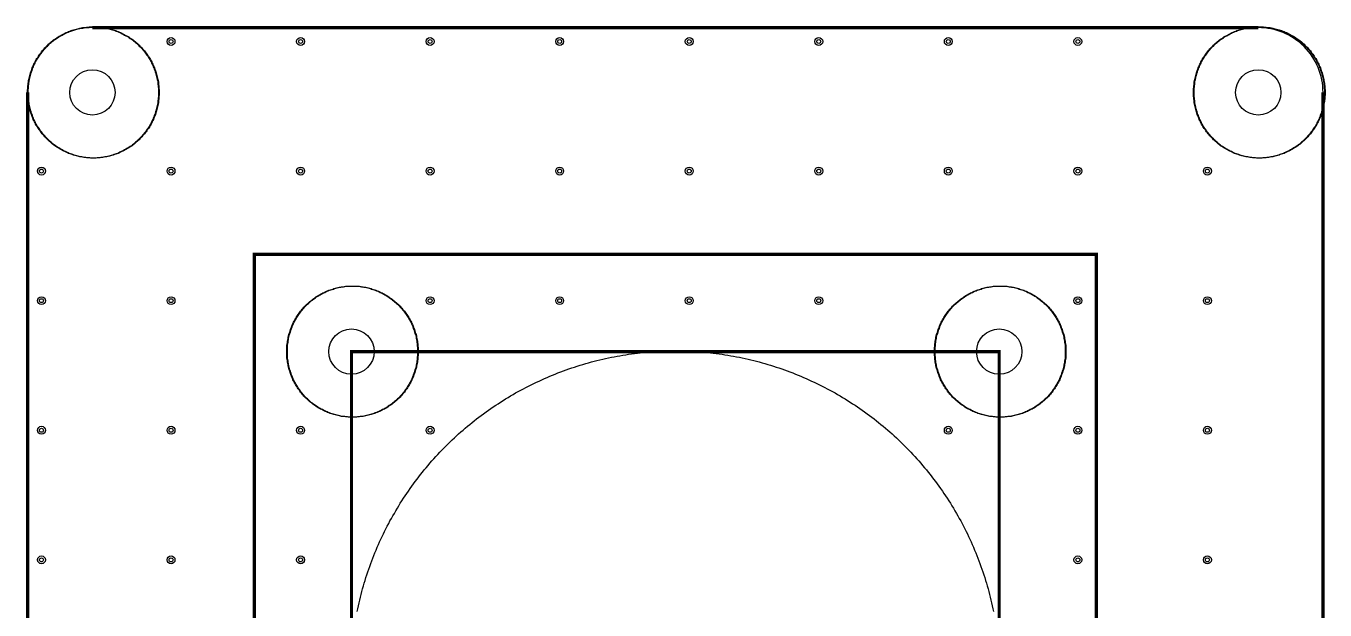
# Model space of a CAD drawing. Header units: millimetres. Extents: x 0 to 100, y -6 to 100.
# Drawn here: x -0.1 to 100.2, y 55.1 to 100.1 of the extents above; entities that cross this region are included whole.
import ezdxf

# ---------------------------------------------------------------- set-up
doc = ezdxf.new("R2010")
doc.units = ezdxf.units.MM
for name, color, linetype, true_color in [('BoardOutLine', 7, 'Continuous', 0xff00ff), ('BottomLayer', 7, 'Continuous', 0x0000ff), ('Hole', 7, 'Continuous', 0x222222), ('Multi-Layer', 7, 'Continuous', 0xc0c0c0), ('TopLayer', 7, 'Continuous', 0xff0000), ('TopSilkLayer', 7, 'Continuous', 0xffcc00)]:
    doc.layers.add(name, color=color, linetype=linetype, true_color=true_color)

msp = doc.modelspace()

# ---------------------------------------------------------------- linework, layer by layer
at = {"layer": 'BoardOutLine', "const_width": 0.254}
for points in [[(5, 100), (95, 100)], [(0, 5), (0, 95)], [(100, 95), (100, 5)]]:
    msp.add_lwpolyline(points, dxfattribs=at)
at = {"layer": 'BoardOutLine'}
for centre, start, end in [((5, 95), 90, 180.0003), ((95, 95), 359.9997, 90)]:
    msp.add_arc(centre, 5, start, end, dxfattribs=at)
at = {"layer": 'BottomLayer'}
for points in [[(0.05, 95), (0.05, 95.1), (0.05, 95.2), (0.06, 95.31), (0.07, 95.41), (0.07, 95.51), (0.09, 95.61), (0.1, 95.71), (0.11, 95.81), (0.13, 95.91), (0.15, 96.01), (0.17, 96.11), (0.19, 96.21), (0.22, 96.31), (0.25, 96.41), (0.28, 96.5), (0.31, 96.6), (0.34, 96.7), (0.38, 96.79), (0.41, 96.89), (0.45, 96.98), (0.49, 97.08), (0.53, 97.17), (0.58, 97.26), (0.62, 97.35), (0.67, 97.44), (0.72, 97.53), (0.77, 97.62), (0.83, 97.7), (0.88, 97.79), (0.94, 97.87), (1, 97.96), (1.06, 98.04), (1.12, 98.12), (1.18, 98.2), (1.25, 98.28), (1.32, 98.36), (1.38, 98.43), (1.45, 98.51), (1.53, 98.58), (1.6, 98.65), (1.67, 98.72), (1.75, 98.79), (1.82, 98.85), (1.9, 98.92), (1.98, 98.98), (2.06, 99.05), (2.14, 99.11), (2.23, 99.16), (2.31, 99.22), (2.4, 99.28), (2.48, 99.33), (2.57, 99.38), (2.66, 99.43), (2.75, 99.48), (2.84, 99.53), (2.93, 99.57), (3.02, 99.62), (3.12, 99.66), (3.21, 99.7), (3.31, 99.73), (3.4, 99.77), (3.5, 99.8), (3.6, 99.83), (3.69, 99.86), (3.79, 99.89), (3.89, 99.91), (3.99, 99.94), (4.09, 99.96), (4.19, 99.98), (4.29, 100), (4.39, 100.01), (4.49, 100.02), (4.59, 100.04), (4.69, 100.04), (4.79, 100.05), (4.9, 100.06), (5, 100.06), (5.1, 100.06), (5.2, 100.06), (5.3, 100.06), (5.41, 100.05), (5.51, 100.04), (5.61, 100.04), (5.71, 100.02), (5.81, 100.01), (5.91, 100), (6.01, 99.98), (6.11, 99.96), (6.21, 99.94), (6.31, 99.91), (6.41, 99.89), (6.51, 99.86), (6.6, 99.83), (6.7, 99.8), (6.8, 99.77), (6.89, 99.73), (6.99, 99.7), (7.08, 99.66), (7.18, 99.62), (7.27, 99.57), (7.36, 99.53), (7.45, 99.48), (7.54, 99.43), (7.63, 99.38), (7.72, 99.33), (7.8, 99.28), (7.89, 99.22), (7.97, 99.16), (8.06, 99.11), (8.14, 99.05), (8.22, 98.98), (8.3, 98.92), (8.38, 98.85), (8.45, 98.79), (8.53, 98.72), (8.6, 98.65), (8.67, 98.58), (8.75, 98.51), (8.82, 98.43), (8.88, 98.36), (8.95, 98.28), (9.02, 98.2), (9.08, 98.12), (9.14, 98.04), (9.2, 97.96), (9.26, 97.87), (9.32, 97.79), (9.37, 97.7), (9.43, 97.62), (9.48, 97.53), (9.53, 97.44), (9.58, 97.35), (9.62, 97.26), (9.67, 97.17), (9.71, 97.08), (9.75, 96.98), (9.79, 96.89), (9.82, 96.79), (9.86, 96.7), (9.89, 96.6), (9.92, 96.5), (9.95, 96.41), (9.98, 96.31), (10.01, 96.21), (10.03, 96.11), (10.05, 96.01), (10.07, 95.91), (10.09, 95.81), (10.1, 95.71), (10.11, 95.61), (10.13, 95.51), (10.13, 95.41), (10.14, 95.31), (10.15, 95.2), (10.15, 95.1), (10.15, 95), (10.15, 94.9), (10.15, 94.8), (10.14, 94.69), (10.13, 94.59), (10.13, 94.49), (10.11, 94.39), (10.1, 94.29), (10.09, 94.19), (10.07, 94.09), (10.05, 93.99), (10.03, 93.89), (10.01, 93.79), (9.98, 93.69), (9.95, 93.59), (9.92, 93.49), (9.89, 93.4), (9.86, 93.3), (9.82, 93.21), (9.79, 93.11), (9.75, 93.02), (9.71, 92.92), (9.67, 92.83), (9.62, 92.74), (9.58, 92.65), (9.53, 92.56), (9.48, 92.47), (9.43, 92.38), (9.37, 92.3), (9.32, 92.21), (9.26, 92.13), (9.2, 92.04), (9.14, 91.96), (9.08, 91.88), (9.02, 91.8), (8.95, 91.72), (8.88, 91.64), (8.82, 91.57), (8.75, 91.49), (8.67, 91.42), (8.6, 91.35), (8.53, 91.28), (8.45, 91.21), (8.38, 91.15), (8.3, 91.08), (8.22, 91.02), (8.14, 90.95), (8.06, 90.89), (7.97, 90.84), (7.89, 90.78), (7.8, 90.72), (7.72, 90.67), (7.63, 90.62), (7.54, 90.57), (7.45, 90.52), (7.36, 90.47), (7.27, 90.43), (7.18, 90.38), (7.08, 90.34), (6.99, 90.3), (6.89, 90.27), (6.8, 90.23), (6.7, 90.2), (6.6, 90.17), (6.51, 90.14), (6.41, 90.11), (6.31, 90.09), (6.21, 90.06), (6.11, 90.04), (6.01, 90.02), (5.91, 90), (5.81, 89.99), (5.71, 89.98), (5.61, 89.96), (5.51, 89.96), (5.41, 89.95), (5.3, 89.94), (5.2, 89.94), (5.1, 89.94), (5, 89.94), (4.9, 89.94), (4.79, 89.95), (4.69, 89.96), (4.59, 89.96), (4.49, 89.98), (4.39, 89.99), (4.29, 90), (4.19, 90.02), (4.09, 90.04), (3.99, 90.06), (3.89, 90.09), (3.79, 90.11), (3.69, 90.14), (3.6, 90.17), (3.5, 90.2), (3.4, 90.23), (3.31, 90.27), (3.21, 90.3), (3.12, 90.34), (3.02, 90.38), (2.93, 90.43), (2.84, 90.47), (2.75, 90.52), (2.66, 90.57), (2.57, 90.62), (2.48, 90.67), (2.4, 90.72), (2.31, 90.78), (2.23, 90.84), (2.14, 90.89), (2.06, 90.95), (1.98, 91.02), (1.9, 91.08), (1.82, 91.15), (1.75, 91.21), (1.67, 91.28), (1.6, 91.35), (1.53, 91.42), (1.45, 91.49), (1.38, 91.57), (1.32, 91.64), (1.25, 91.72), (1.18, 91.8), (1.12, 91.88), (1.06, 91.96), (1, 92.04), (0.94, 92.13), (0.88, 92.21), (0.83, 92.3), (0.77, 92.38), (0.72, 92.47), (0.67, 92.56), (0.62, 92.65), (0.58, 92.74), (0.53, 92.83), (0.49, 92.92), (0.45, 93.02), (0.41, 93.11), (0.38, 93.21), (0.34, 93.3), (0.31, 93.4), (0.28, 93.49), (0.25, 93.59), (0.22, 93.69), (0.19, 93.79), (0.17, 93.89), (0.15, 93.99), (0.13, 94.09), (0.11, 94.19), (0.1, 94.29), (0.09, 94.39), (0.07, 94.49), (0.07, 94.59), (0.06, 94.69), (0.05, 94.8), (0.05, 94.9), (0.05, 95)], [(90.05, 95), (90.05, 95.1), (90.05, 95.2), (90.06, 95.31), (90.07, 95.41), (90.07, 95.51), (90.09, 95.61), (90.1, 95.71), (90.11, 95.81), (90.13, 95.91), (90.15, 96.01), (90.17, 96.11), (90.19, 96.21), (90.22, 96.31), (90.25, 96.41), (90.28, 96.5), (90.31, 96.6), (90.34, 96.7), (90.38, 96.79), (90.41, 96.89), (90.45, 96.98), (90.49, 97.08), (90.53, 97.17), (90.58, 97.26), (90.62, 97.35), (90.67, 97.44), (90.72, 97.53), (90.77, 97.62), (90.83, 97.7), (90.88, 97.79), (90.94, 97.87), (91, 97.96), (91.06, 98.04), (91.12, 98.12), (91.18, 98.2), (91.25, 98.28), (91.32, 98.36), (91.38, 98.43), (91.45, 98.51), (91.53, 98.58), (91.6, 98.65), (91.67, 98.72), (91.75, 98.79), (91.82, 98.85), (91.9, 98.92), (91.98, 98.98), (92.06, 99.05), (92.14, 99.11), (92.23, 99.16), (92.31, 99.22), (92.4, 99.28), (92.48, 99.33), (92.57, 99.38), (92.66, 99.43), (92.75, 99.48), (92.84, 99.53), (92.93, 99.57), (93.02, 99.62), (93.12, 99.66), (93.21, 99.7), (93.31, 99.73), (93.4, 99.77), (93.5, 99.8), (93.6, 99.83), (93.69, 99.86), (93.79, 99.89), (93.89, 99.91), (93.99, 99.94), (94.09, 99.96), (94.19, 99.98), (94.29, 100), (94.39, 100.01), (94.49, 100.02), (94.59, 100.04), (94.69, 100.04), (94.79, 100.05), (94.9, 100.06), (95, 100.06), (95.1, 100.06), (95.2, 100.06), (95.3, 100.06), (95.41, 100.05), (95.51, 100.04), (95.61, 100.04), (95.71, 100.02), (95.81, 100.01), (95.91, 100), (96.01, 99.98), (96.11, 99.96), (96.21, 99.94), (96.31, 99.91), (96.41, 99.89), (96.51, 99.86), (96.6, 99.83), (96.7, 99.8), (96.8, 99.77), (96.89, 99.73), (96.99, 99.7), (97.08, 99.66), (97.18, 99.62), (97.27, 99.57), (97.36, 99.53), (97.45, 99.48), (97.54, 99.43), (97.63, 99.38), (97.72, 99.33), (97.8, 99.28), (97.89, 99.22), (97.97, 99.16), (98.06, 99.11), (98.14, 99.05), (98.22, 98.98), (98.3, 98.92), (98.38, 98.85), (98.45, 98.79), (98.53, 98.72), (98.6, 98.65), (98.67, 98.58), (98.75, 98.51), (98.82, 98.43), (98.88, 98.36), (98.95, 98.28), (99.02, 98.2), (99.08, 98.12), (99.14, 98.04), (99.2, 97.96), (99.26, 97.87), (99.32, 97.79), (99.37, 97.7), (99.43, 97.62), (99.48, 97.53), (99.53, 97.44), (99.58, 97.35), (99.62, 97.26), (99.67, 97.17), (99.71, 97.08), (99.75, 96.98), (99.79, 96.89), (99.82, 96.79), (99.86, 96.7), (99.89, 96.6), (99.92, 96.5), (99.95, 96.41), (99.98, 96.31), (100.01, 96.21), (100.03, 96.11), (100.05, 96.01), (100.07, 95.91), (100.09, 95.81), (100.1, 95.71), (100.11, 95.61), (100.13, 95.51), (100.13, 95.41), (100.14, 95.31), (100.15, 95.2), (100.15, 95.1), (100.15, 95), (100.15, 94.9), (100.15, 94.8), (100.14, 94.69), (100.13, 94.59), (100.13, 94.49), (100.11, 94.39), (100.1, 94.29), (100.09, 94.19), (100.07, 94.09), (100.05, 93.99), (100.03, 93.89), (100.01, 93.79), (99.98, 93.69), (99.95, 93.59), (99.92, 93.49), (99.89, 93.4), (99.86, 93.3), (99.82, 93.21), (99.79, 93.11), (99.75, 93.02), (99.71, 92.92), (99.67, 92.83), (99.62, 92.74), (99.58, 92.65), (99.53, 92.56), (99.48, 92.47), (99.43, 92.38), (99.37, 92.3), (99.32, 92.21), (99.26, 92.13), (99.2, 92.04), (99.14, 91.96), (99.08, 91.88), (99.02, 91.8), (98.95, 91.72), (98.88, 91.64), (98.82, 91.57), (98.75, 91.49), (98.67, 91.42), (98.6, 91.35), (98.53, 91.28), (98.45, 91.21), (98.38, 91.15), (98.3, 91.08), (98.22, 91.02), (98.14, 90.95), (98.06, 90.89), (97.97, 90.84), (97.89, 90.78), (97.8, 90.72), (97.72, 90.67), (97.63, 90.62), (97.54, 90.57), (97.45, 90.52), (97.36, 90.47), (97.27, 90.43), (97.18, 90.38), (97.08, 90.34), (96.99, 90.3), (96.89, 90.27), (96.8, 90.23), (96.7, 90.2), (96.6, 90.17), (96.51, 90.14), (96.41, 90.11), (96.31, 90.09), (96.21, 90.06), (96.11, 90.04), (96.01, 90.02), (95.91, 90), (95.81, 89.99), (95.71, 89.98), (95.61, 89.96), (95.51, 89.96), (95.41, 89.95), (95.3, 89.94), (95.2, 89.94), (95.1, 89.94), (95, 89.94), (94.9, 89.94), (94.79, 89.95), (94.69, 89.96), (94.59, 89.96), (94.49, 89.98), (94.39, 89.99), (94.29, 90), (94.19, 90.02), (94.09, 90.04), (93.99, 90.06), (93.89, 90.09), (93.79, 90.11), (93.69, 90.14), (93.6, 90.17), (93.5, 90.2), (93.4, 90.23), (93.31, 90.27), (93.21, 90.3), (93.12, 90.34), (93.02, 90.38), (92.93, 90.43), (92.84, 90.47), (92.75, 90.52), (92.66, 90.57), (92.57, 90.62), (92.48, 90.67), (92.4, 90.72), (92.31, 90.78), (92.23, 90.84), (92.14, 90.89), (92.06, 90.95), (91.98, 91.02), (91.9, 91.08), (91.82, 91.15), (91.75, 91.21), (91.67, 91.28), (91.6, 91.35), (91.53, 91.42), (91.45, 91.49), (91.38, 91.57), (91.32, 91.64), (91.25, 91.72), (91.18, 91.8), (91.12, 91.88), (91.06, 91.96), (91, 92.04), (90.94, 92.13), (90.88, 92.21), (90.83, 92.3), (90.77, 92.38), (90.72, 92.47), (90.67, 92.56), (90.62, 92.65), (90.58, 92.74), (90.53, 92.83), (90.49, 92.92), (90.45, 93.02), (90.41, 93.11), (90.38, 93.21), (90.34, 93.3), (90.31, 93.4), (90.28, 93.49), (90.25, 93.59), (90.22, 93.69), (90.19, 93.79), (90.17, 93.89), (90.15, 93.99), (90.13, 94.09), (90.11, 94.19), (90.1, 94.29), (90.09, 94.39), (90.07, 94.49), (90.07, 94.59), (90.06, 94.69), (90.05, 94.8), (90.05, 94.9), (90.05, 95)], [(20.05, 75), (20.05, 75.1), (20.05, 75.2), (20.06, 75.31), (20.07, 75.41), (20.07, 75.51), (20.09, 75.61), (20.1, 75.71), (20.11, 75.81), (20.13, 75.91), (20.15, 76.01), (20.17, 76.11), (20.19, 76.21), (20.22, 76.31), (20.25, 76.41), (20.28, 76.5), (20.31, 76.6), (20.34, 76.7), (20.38, 76.79), (20.41, 76.89), (20.45, 76.98), (20.49, 77.08), (20.53, 77.17), (20.58, 77.26), (20.62, 77.35), (20.67, 77.44), (20.72, 77.53), (20.77, 77.62), (20.83, 77.7), (20.88, 77.79), (20.94, 77.87), (21, 77.96), (21.06, 78.04), (21.12, 78.12), (21.18, 78.2), (21.25, 78.28), (21.32, 78.36), (21.38, 78.43), (21.45, 78.51), (21.53, 78.58), (21.6, 78.65), (21.67, 78.72), (21.75, 78.79), (21.82, 78.85), (21.9, 78.92), (21.98, 78.98), (22.06, 79.05), (22.14, 79.11), (22.23, 79.16), (22.31, 79.22), (22.4, 79.28), (22.48, 79.33), (22.57, 79.38), (22.66, 79.43), (22.75, 79.48), (22.84, 79.53), (22.93, 79.57), (23.02, 79.62), (23.12, 79.66), (23.21, 79.7), (23.31, 79.73), (23.4, 79.77), (23.5, 79.8), (23.6, 79.83), (23.69, 79.86), (23.79, 79.89), (23.89, 79.91), (23.99, 79.94), (24.09, 79.96), (24.19, 79.98), (24.29, 80), (24.39, 80.01), (24.49, 80.02), (24.59, 80.04), (24.69, 80.04), (24.79, 80.05), (24.9, 80.06), (25, 80.06), (25.1, 80.06), (25.2, 80.06), (25.3, 80.06), (25.41, 80.05), (25.51, 80.04), (25.61, 80.04), (25.71, 80.02), (25.81, 80.01), (25.91, 80), (26.01, 79.98), (26.11, 79.96), (26.21, 79.94), (26.31, 79.91), (26.41, 79.89), (26.51, 79.86), (26.6, 79.83), (26.7, 79.8), (26.8, 79.77), (26.89, 79.73), (26.99, 79.7), (27.08, 79.66), (27.18, 79.62), (27.27, 79.57), (27.36, 79.53), (27.45, 79.48), (27.54, 79.43), (27.63, 79.38), (27.72, 79.33), (27.8, 79.28), (27.89, 79.22), (27.97, 79.16), (28.06, 79.11), (28.14, 79.05), (28.22, 78.98), (28.3, 78.92), (28.38, 78.85), (28.45, 78.79), (28.53, 78.72), (28.6, 78.65), (28.67, 78.58), (28.75, 78.51), (28.82, 78.43), (28.88, 78.36), (28.95, 78.28), (29.02, 78.2), (29.08, 78.12), (29.14, 78.04), (29.2, 77.96), (29.26, 77.87), (29.32, 77.79), (29.37, 77.7), (29.43, 77.62), (29.48, 77.53), (29.53, 77.44), (29.58, 77.35), (29.62, 77.26), (29.67, 77.17), (29.71, 77.08), (29.75, 76.98), (29.79, 76.89), (29.82, 76.79), (29.86, 76.7), (29.89, 76.6), (29.92, 76.5), (29.95, 76.41), (29.98, 76.31), (30.01, 76.21), (30.03, 76.11), (30.05, 76.01), (30.07, 75.91), (30.09, 75.81), (30.1, 75.71), (30.11, 75.61), (30.13, 75.51), (30.13, 75.41), (30.14, 75.31), (30.15, 75.2), (30.15, 75.1), (30.15, 75), (30.15, 74.9), (30.15, 74.8), (30.14, 74.69), (30.13, 74.59), (30.13, 74.49), (30.11, 74.39), (30.1, 74.29), (30.09, 74.19), (30.07, 74.09), (30.05, 73.99), (30.03, 73.89), (30.01, 73.79), (29.98, 73.69), (29.95, 73.59), (29.92, 73.49), (29.89, 73.4), (29.86, 73.3), (29.82, 73.21), (29.79, 73.11), (29.75, 73.02), (29.71, 72.92), (29.67, 72.83), (29.62, 72.74), (29.58, 72.65), (29.53, 72.56), (29.48, 72.47), (29.43, 72.38), (29.37, 72.3), (29.32, 72.21), (29.26, 72.13), (29.2, 72.04), (29.14, 71.96), (29.08, 71.88), (29.02, 71.8), (28.95, 71.72), (28.88, 71.64), (28.82, 71.57), (28.75, 71.49), (28.67, 71.42), (28.6, 71.35), (28.53, 71.28), (28.45, 71.21), (28.38, 71.15), (28.3, 71.08), (28.22, 71.02), (28.14, 70.95), (28.06, 70.89), (27.97, 70.84), (27.89, 70.78), (27.8, 70.72), (27.72, 70.67), (27.63, 70.62), (27.54, 70.57), (27.45, 70.52), (27.36, 70.47), (27.27, 70.43), (27.18, 70.38), (27.08, 70.34), (26.99, 70.3), (26.89, 70.27), (26.8, 70.23), (26.7, 70.2), (26.6, 70.17), (26.51, 70.14), (26.41, 70.11), (26.31, 70.09), (26.21, 70.06), (26.11, 70.04), (26.01, 70.02), (25.91, 70), (25.81, 69.99), (25.71, 69.98), (25.61, 69.96), (25.51, 69.96), (25.41, 69.95), (25.3, 69.94), (25.2, 69.94), (25.1, 69.94), (25, 69.94), (24.9, 69.94), (24.79, 69.95), (24.69, 69.96), (24.59, 69.96), (24.49, 69.98), (24.39, 69.99), (24.29, 70), (24.19, 70.02), (24.09, 70.04), (23.99, 70.06), (23.89, 70.09), (23.79, 70.11), (23.69, 70.14), (23.6, 70.17), (23.5, 70.2), (23.4, 70.23), (23.31, 70.27), (23.21, 70.3), (23.12, 70.34), (23.02, 70.38), (22.93, 70.43), (22.84, 70.47), (22.75, 70.52), (22.66, 70.57), (22.57, 70.62), (22.48, 70.67), (22.4, 70.72), (22.31, 70.78), (22.23, 70.84), (22.14, 70.89), (22.06, 70.95), (21.98, 71.02), (21.9, 71.08), (21.82, 71.15), (21.75, 71.21), (21.67, 71.28), (21.6, 71.35), (21.53, 71.42), (21.45, 71.49), (21.38, 71.57), (21.32, 71.64), (21.25, 71.72), (21.18, 71.8), (21.12, 71.88), (21.06, 71.96), (21, 72.04), (20.94, 72.13), (20.88, 72.21), (20.83, 72.3), (20.77, 72.38), (20.72, 72.47), (20.67, 72.56), (20.62, 72.65), (20.58, 72.74), (20.53, 72.83), (20.49, 72.92), (20.45, 73.02), (20.41, 73.11), (20.38, 73.21), (20.34, 73.3), (20.31, 73.4), (20.28, 73.49), (20.25, 73.59), (20.22, 73.69), (20.19, 73.79), (20.17, 73.89), (20.15, 73.99), (20.13, 74.09), (20.11, 74.19), (20.1, 74.29), (20.09, 74.39), (20.07, 74.49), (20.07, 74.59), (20.06, 74.69), (20.05, 74.8), (20.05, 74.9), (20.05, 75)], [(70.05, 75), (70.05, 75.1), (70.05, 75.2), (70.06, 75.31), (70.07, 75.41), (70.07, 75.51), (70.09, 75.61), (70.1, 75.71), (70.11, 75.81), (70.13, 75.91), (70.15, 76.01), (70.17, 76.11), (70.19, 76.21), (70.22, 76.31), (70.25, 76.41), (70.28, 76.5), (70.31, 76.6), (70.34, 76.7), (70.38, 76.79), (70.41, 76.89), (70.45, 76.98), (70.49, 77.08), (70.53, 77.17), (70.58, 77.26), (70.62, 77.35), (70.67, 77.44), (70.72, 77.53), (70.77, 77.62), (70.83, 77.7), (70.88, 77.79), (70.94, 77.87), (71, 77.96), (71.06, 78.04), (71.12, 78.12), (71.18, 78.2), (71.25, 78.28), (71.32, 78.36), (71.38, 78.43), (71.45, 78.51), (71.53, 78.58), (71.6, 78.65), (71.67, 78.72), (71.75, 78.79), (71.82, 78.85), (71.9, 78.92), (71.98, 78.98), (72.06, 79.05), (72.14, 79.11), (72.23, 79.16), (72.31, 79.22), (72.4, 79.28), (72.48, 79.33), (72.57, 79.38), (72.66, 79.43), (72.75, 79.48), (72.84, 79.53), (72.93, 79.57), (73.02, 79.62), (73.12, 79.66), (73.21, 79.7), (73.31, 79.73), (73.4, 79.77), (73.5, 79.8), (73.6, 79.83), (73.69, 79.86), (73.79, 79.89), (73.89, 79.91), (73.99, 79.94), (74.09, 79.96), (74.19, 79.98), (74.29, 80), (74.39, 80.01), (74.49, 80.02), (74.59, 80.04), (74.69, 80.04), (74.79, 80.05), (74.9, 80.06), (75, 80.06), (75.1, 80.06), (75.2, 80.06), (75.3, 80.06), (75.41, 80.05), (75.51, 80.04), (75.61, 80.04), (75.71, 80.02), (75.81, 80.01), (75.91, 80), (76.01, 79.98), (76.11, 79.96), (76.21, 79.94), (76.31, 79.91), (76.41, 79.89), (76.51, 79.86), (76.6, 79.83), (76.7, 79.8), (76.8, 79.77), (76.89, 79.73), (76.99, 79.7), (77.08, 79.66), (77.18, 79.62), (77.27, 79.57), (77.36, 79.53), (77.45, 79.48), (77.54, 79.43), (77.63, 79.38), (77.72, 79.33), (77.8, 79.28), (77.89, 79.22), (77.97, 79.16), (78.06, 79.11), (78.14, 79.05), (78.22, 78.98), (78.3, 78.92), (78.38, 78.85), (78.45, 78.79), (78.53, 78.72), (78.6, 78.65), (78.67, 78.58), (78.75, 78.51), (78.82, 78.43), (78.88, 78.36), (78.95, 78.28), (79.02, 78.2), (79.08, 78.12), (79.14, 78.04), (79.2, 77.96), (79.26, 77.87), (79.32, 77.79), (79.37, 77.7), (79.43, 77.62), (79.48, 77.53), (79.53, 77.44), (79.58, 77.35), (79.62, 77.26), (79.67, 77.17), (79.71, 77.08), (79.75, 76.98), (79.79, 76.89), (79.82, 76.79), (79.86, 76.7), (79.89, 76.6), (79.92, 76.5), (79.95, 76.41), (79.98, 76.31), (80.01, 76.21), (80.03, 76.11), (80.05, 76.01), (80.07, 75.91), (80.09, 75.81), (80.1, 75.71), (80.11, 75.61), (80.13, 75.51), (80.13, 75.41), (80.14, 75.31), (80.15, 75.2), (80.15, 75.1), (80.15, 75), (80.15, 74.9), (80.15, 74.8), (80.14, 74.69), (80.13, 74.59), (80.13, 74.49), (80.11, 74.39), (80.1, 74.29), (80.09, 74.19), (80.07, 74.09), (80.05, 73.99), (80.03, 73.89), (80.01, 73.79), (79.98, 73.69), (79.95, 73.59), (79.92, 73.49), (79.89, 73.4), (79.86, 73.3), (79.82, 73.21), (79.79, 73.11), (79.75, 73.02), (79.71, 72.92), (79.67, 72.83), (79.62, 72.74), (79.58, 72.65), (79.53, 72.56), (79.48, 72.47), (79.43, 72.38), (79.37, 72.3), (79.32, 72.21), (79.26, 72.13), (79.2, 72.04), (79.14, 71.96), (79.08, 71.88), (79.02, 71.8), (78.95, 71.72), (78.88, 71.64), (78.82, 71.57), (78.75, 71.49), (78.67, 71.42), (78.6, 71.35), (78.53, 71.28), (78.45, 71.21), (78.38, 71.15), (78.3, 71.08), (78.22, 71.02), (78.14, 70.95), (78.06, 70.89), (77.97, 70.84), (77.89, 70.78), (77.8, 70.72), (77.72, 70.67), (77.63, 70.62), (77.54, 70.57), (77.45, 70.52), (77.36, 70.47), (77.27, 70.43), (77.18, 70.38), (77.08, 70.34), (76.99, 70.3), (76.89, 70.27), (76.8, 70.23), (76.7, 70.2), (76.6, 70.17), (76.51, 70.14), (76.41, 70.11), (76.31, 70.09), (76.21, 70.06), (76.11, 70.04), (76.01, 70.02), (75.91, 70), (75.81, 69.99), (75.71, 69.98), (75.61, 69.96), (75.51, 69.96), (75.41, 69.95), (75.3, 69.94), (75.2, 69.94), (75.1, 69.94), (75, 69.94), (74.9, 69.94), (74.79, 69.95), (74.69, 69.96), (74.59, 69.96), (74.49, 69.98), (74.39, 69.99), (74.29, 70), (74.19, 70.02), (74.09, 70.04), (73.99, 70.06), (73.89, 70.09), (73.79, 70.11), (73.69, 70.14), (73.6, 70.17), (73.5, 70.2), (73.4, 70.23), (73.31, 70.27), (73.21, 70.3), (73.12, 70.34), (73.02, 70.38), (72.93, 70.43), (72.84, 70.47), (72.75, 70.52), (72.66, 70.57), (72.57, 70.62), (72.48, 70.67), (72.4, 70.72), (72.31, 70.78), (72.23, 70.84), (72.14, 70.89), (72.06, 70.95), (71.98, 71.02), (71.9, 71.08), (71.82, 71.15), (71.75, 71.21), (71.67, 71.28), (71.6, 71.35), (71.53, 71.42), (71.45, 71.49), (71.38, 71.57), (71.32, 71.64), (71.25, 71.72), (71.18, 71.8), (71.12, 71.88), (71.06, 71.96), (71, 72.04), (70.94, 72.13), (70.88, 72.21), (70.83, 72.3), (70.77, 72.38), (70.72, 72.47), (70.67, 72.56), (70.62, 72.65), (70.58, 72.74), (70.53, 72.83), (70.49, 72.92), (70.45, 73.02), (70.41, 73.11), (70.38, 73.21), (70.34, 73.3), (70.31, 73.4), (70.28, 73.49), (70.25, 73.59), (70.22, 73.69), (70.19, 73.79), (70.17, 73.89), (70.15, 73.99), (70.13, 74.09), (70.11, 74.19), (70.1, 74.29), (70.09, 74.39), (70.07, 74.49), (70.07, 74.59), (70.06, 74.69), (70.05, 74.8), (70.05, 74.9), (70.05, 75)]]:
    msp.add_lwpolyline(points, close=True, dxfattribs=at)
at = {"layer": 'Hole'}
for centre in [(11.07, 98.93), (21.07, 98.93), (31.07, 98.93), (41.07, 98.93), (51.07, 98.93), (61.07, 98.93), (71.07, 98.93), (81.07, 98.93), (1.07, 88.93), (11.07, 88.93), (21.07, 88.93), (31.07, 88.93), (41.07, 88.93), (51.07, 88.93), (61.07, 88.93), (71.07, 88.93), (81.07, 88.93), (91.07, 88.93), (1.07, 78.93), (11.07, 78.93), (31.07, 78.93), (41.07, 78.93), (51.07, 78.93), (61.07, 78.93), (81.07, 78.93), (91.07, 78.93), (1.07, 68.93), (11.07, 68.93), (21.07, 68.93), (31.07, 68.93), (71.07, 68.93), (81.07, 68.93), (91.07, 68.93), (1.07, 58.93), (11.07, 58.93), (21.07, 58.93), (81.07, 58.93), (91.07, 58.93)]:
    msp.add_circle(centre, 0.153, dxfattribs=at)
at = {"layer": 'Multi-Layer'}
msp.add_lwpolyline([(25.44, 54.94), (25.49, 55.16), (25.54, 55.38), (25.59, 55.61), (25.64, 55.83), (25.69, 56.05), (25.75, 56.26), (25.8, 56.48), (25.86, 56.7), (25.92, 56.92), (25.99, 57.14), (26.05, 57.35), (26.12, 57.57), (26.19, 57.78), (26.26, 58), (26.33, 58.21), (26.41, 58.43), (26.49, 58.64), (26.57, 58.85), (26.65, 59.06), (26.73, 59.27), (26.81, 59.48), (26.9, 59.69), (26.99, 59.9), (27.08, 60.11), (27.17, 60.31), (27.27, 60.52), (27.36, 60.72), (27.46, 60.93), (27.56, 61.13), (27.66, 61.33), (27.76, 61.53), (27.87, 61.73), (27.97, 61.93), (28.08, 62.13), (28.19, 62.33), (28.31, 62.52), (28.42, 62.72), (28.54, 62.91), (28.65, 63.11), (28.77, 63.3), (28.89, 63.49), (29.02, 63.68), (29.14, 63.87), (29.27, 64.06), (29.39, 64.24), (29.52, 64.43), (29.65, 64.61), (29.79, 64.8), (29.92, 64.98), (30.06, 65.16), (30.2, 65.34), (30.33, 65.52), (30.48, 65.69), (30.62, 65.87), (30.76, 66.04), (30.91, 66.22), (31.06, 66.39), (31.2, 66.56), (31.35, 66.73), (31.51, 66.9), (31.66, 67.06), (31.81, 67.23), (31.97, 67.39), (32.13, 67.55), (32.29, 67.71), (32.45, 67.87), (32.61, 68.03), (32.77, 68.19), (32.94, 68.34), (33.1, 68.49), (33.27, 68.65), (33.44, 68.8), (33.61, 68.94), (33.78, 69.09), (33.96, 69.24), (34.13, 69.38), (34.31, 69.52), (34.48, 69.67), (34.66, 69.8), (34.84, 69.94), (35.02, 70.08), (35.2, 70.21), (35.39, 70.35), (35.57, 70.48), (35.76, 70.61), (35.94, 70.73), (36.13, 70.86), (36.32, 70.98), (36.51, 71.11), (36.7, 71.23), (36.89, 71.35), (37.09, 71.46), (37.28, 71.58), (37.47, 71.69), (37.67, 71.81), (37.87, 71.92), (38.07, 72.03), (38.27, 72.13), (38.47, 72.24), (38.67, 72.34), (38.87, 72.44), (39.07, 72.54), (39.28, 72.64), (39.48, 72.73), (39.69, 72.83), (39.89, 72.92), (40.1, 73.01), (40.31, 73.1), (40.52, 73.19), (40.73, 73.27), (40.94, 73.35), (41.15, 73.43), (41.36, 73.51), (41.57, 73.59), (41.79, 73.67), (42, 73.74), (42.22, 73.81), (42.43, 73.88), (42.65, 73.95), (42.86, 74.01), (43.08, 74.08), (43.3, 74.14), (43.52, 74.2), (43.74, 74.25), (43.95, 74.31), (44.17, 74.36), (44.39, 74.41), (44.61, 74.46), (44.84, 74.51), (45.06, 74.56), (45.28, 74.6), (45.5, 74.64), (45.72, 74.68), (45.95, 74.72), (46.17, 74.76), (46.39, 74.79), (46.62, 74.82), (46.84, 74.85), (47.07, 74.88), (47.29, 74.9), (47.52, 74.93), (47.74, 74.95), (47.97, 74.97), (48.19, 74.98), (48.42, 75), (48.64, 75.01), (48.87, 75.02), (49.1, 75.03), (49.32, 75.04), (49.55, 75.05), (49.77, 75.05), (50, 75.05), (50.23, 75.05), (50.45, 75.05), (50.68, 75.04), (50.9, 75.03), (51.13, 75.02), (51.36, 75.01), (51.58, 75), (51.81, 74.98), (52.03, 74.97), (52.26, 74.95), (52.48, 74.93), (52.71, 74.9), (52.93, 74.88), (53.16, 74.85), (53.38, 74.82), (53.61, 74.79), (53.83, 74.76), (54.05, 74.72), (54.28, 74.68), (54.5, 74.64), (54.72, 74.6), (54.94, 74.56), (55.16, 74.51), (55.38, 74.46), (55.61, 74.41), (55.83, 74.36), (56.05, 74.31), (56.26, 74.25), (56.48, 74.2), (56.7, 74.14), (56.92, 74.08), (57.14, 74.01), (57.35, 73.95), (57.57, 73.88), (57.78, 73.81), (58, 73.74), (58.21, 73.67), (58.43, 73.59), (58.64, 73.51), (58.85, 73.43), (59.06, 73.35), (59.27, 73.27), (59.48, 73.19), (59.69, 73.1), (59.9, 73.01), (60.11, 72.92), (60.31, 72.83), (60.52, 72.73), (60.72, 72.64), (60.93, 72.54), (61.13, 72.44), (61.33, 72.34), (61.53, 72.24), (61.73, 72.13), (61.93, 72.03), (62.13, 71.92), (62.33, 71.81), (62.52, 71.69), (62.72, 71.58), (62.91, 71.46), (63.11, 71.35), (63.3, 71.23), (63.49, 71.11), (63.68, 70.98), (63.87, 70.86), (64.06, 70.73), (64.24, 70.61), (64.43, 70.48), (64.61, 70.35), (64.8, 70.21), (64.98, 70.08), (65.16, 69.94), (65.34, 69.8), (65.52, 69.67), (65.69, 69.52), (65.87, 69.38), (66.04, 69.24), (66.22, 69.09), (66.39, 68.94), (66.56, 68.8), (66.73, 68.65), (66.9, 68.49), (67.06, 68.34), (67.23, 68.19), (67.39, 68.03), (67.55, 67.87), (67.71, 67.71), (67.87, 67.55), (68.03, 67.39), (68.19, 67.23), (68.34, 67.06), (68.49, 66.9), (68.65, 66.73), (68.8, 66.56), (68.94, 66.39), (69.09, 66.22), (69.24, 66.04), (69.38, 65.87), (69.52, 65.69), (69.67, 65.52), (69.8, 65.34), (69.94, 65.16), (70.08, 64.98), (70.21, 64.8), (70.35, 64.61), (70.48, 64.43), (70.61, 64.24), (70.73, 64.06), (70.86, 63.87), (70.98, 63.68), (71.11, 63.49), (71.23, 63.3), (71.35, 63.11), (71.46, 62.91), (71.58, 62.72), (71.69, 62.52), (71.81, 62.33), (71.92, 62.13), (72.03, 61.93), (72.13, 61.73), (72.24, 61.53), (72.34, 61.33), (72.44, 61.13), (72.54, 60.93), (72.64, 60.72), (72.73, 60.52), (72.83, 60.31), (72.92, 60.11), (73.01, 59.9), (73.1, 59.69), (73.19, 59.48), (73.27, 59.27), (73.35, 59.06), (73.43, 58.85), (73.51, 58.64), (73.59, 58.43), (73.67, 58.21), (73.74, 58), (73.81, 57.78), (73.88, 57.57), (73.95, 57.35), (74.01, 57.14), (74.08, 56.92), (74.14, 56.7), (74.2, 56.48), (74.25, 56.26), (74.31, 56.05), (74.36, 55.83), (74.41, 55.61), (74.46, 55.38), (74.51, 55.16), (74.56, 54.94)], dxfattribs=at)
for centre, radius in [((11.07, 98.93), 0.305), ((21.07, 98.93), 0.305), ((31.07, 98.93), 0.305), ((41.07, 98.93), 0.305), ((51.07, 98.93), 0.305), ((61.07, 98.93), 0.305), ((71.07, 98.93), 0.305), ((81.07, 98.93), 0.305), ((5, 95), 1.75), ((95, 95), 1.75), ((1.07, 88.93), 0.305), ((11.07, 88.93), 0.305), ((21.07, 88.93), 0.305), ((31.07, 88.93), 0.305), ((41.07, 88.93), 0.305), ((51.07, 88.93), 0.305), ((61.07, 88.93), 0.305), ((71.07, 88.93), 0.305), ((81.07, 88.93), 0.305), ((91.07, 88.93), 0.305), ((1.07, 78.93), 0.305), ((11.07, 78.93), 0.305), ((31.07, 78.93), 0.305), ((41.07, 78.93), 0.305), ((51.07, 78.93), 0.305), ((61.07, 78.93), 0.305), ((81.07, 78.93), 0.305), ((91.07, 78.93), 0.305), ((25, 75), 1.75), ((75, 75), 1.75), ((1.07, 68.93), 0.305), ((11.07, 68.93), 0.305), ((21.07, 68.93), 0.305), ((31.07, 68.93), 0.305), ((71.07, 68.93), 0.305), ((81.07, 68.93), 0.305), ((91.07, 68.93), 0.305), ((1.07, 58.93), 0.305), ((11.07, 58.93), 0.305), ((21.07, 58.93), 0.305), ((81.07, 58.93), 0.305), ((91.07, 58.93), 0.305)]:
    msp.add_circle(centre, radius, dxfattribs=at)
at = {"layer": 'TopLayer'}
for points in [[(0, 95), (0, 95.1), (0, 95.2), (0.01, 95.31), (0.02, 95.41), (0.02, 95.51), (0.04, 95.61), (0.05, 95.71), (0.06, 95.81), (0.08, 95.91), (0.1, 96.01), (0.12, 96.11), (0.14, 96.21), (0.17, 96.31), (0.2, 96.41), (0.23, 96.5), (0.26, 96.6), (0.29, 96.7), (0.33, 96.79), (0.36, 96.89), (0.4, 96.98), (0.44, 97.08), (0.48, 97.17), (0.53, 97.26), (0.57, 97.35), (0.62, 97.44), (0.67, 97.53), (0.72, 97.62), (0.78, 97.7), (0.83, 97.79), (0.89, 97.87), (0.95, 97.96), (1.01, 98.04), (1.07, 98.12), (1.13, 98.2), (1.2, 98.28), (1.27, 98.36), (1.33, 98.43), (1.4, 98.51), (1.48, 98.58), (1.55, 98.65), (1.62, 98.72), (1.7, 98.79), (1.77, 98.85), (1.85, 98.92), (1.93, 98.98), (2.01, 99.05), (2.09, 99.11), (2.18, 99.16), (2.26, 99.22), (2.35, 99.28), (2.43, 99.33), (2.52, 99.38), (2.61, 99.43), (2.7, 99.48), (2.79, 99.53), (2.88, 99.57), (2.97, 99.62), (3.07, 99.66), (3.16, 99.7), (3.26, 99.73), (3.35, 99.77), (3.45, 99.8), (3.55, 99.83), (3.64, 99.86), (3.74, 99.89), (3.84, 99.91), (3.94, 99.94), (4.04, 99.96), (4.14, 99.98), (4.24, 100), (4.34, 100.01), (4.44, 100.02), (4.54, 100.04), (4.64, 100.04), (4.74, 100.05), (4.85, 100.06), (4.95, 100.06), (5.05, 100.06), (5.15, 100.06), (5.25, 100.06), (5.36, 100.05), (5.46, 100.04), (5.56, 100.04), (5.66, 100.02), (5.76, 100.01), (5.86, 100), (5.96, 99.98), (6.06, 99.96), (6.16, 99.94), (6.26, 99.91), (6.36, 99.89), (6.46, 99.86), (6.55, 99.83), (6.65, 99.8), (6.75, 99.77), (6.84, 99.73), (6.94, 99.7), (7.03, 99.66), (7.13, 99.62), (7.22, 99.57), (7.31, 99.53), (7.4, 99.48), (7.49, 99.43), (7.58, 99.38), (7.67, 99.33), (7.75, 99.28), (7.84, 99.22), (7.92, 99.16), (8.01, 99.11), (8.09, 99.05), (8.17, 98.98), (8.25, 98.92), (8.33, 98.85), (8.4, 98.79), (8.48, 98.72), (8.55, 98.65), (8.62, 98.58), (8.7, 98.51), (8.77, 98.43), (8.83, 98.36), (8.9, 98.28), (8.97, 98.2), (9.03, 98.12), (9.09, 98.04), (9.15, 97.96), (9.21, 97.87), (9.27, 97.79), (9.32, 97.7), (9.38, 97.62), (9.43, 97.53), (9.48, 97.44), (9.53, 97.35), (9.57, 97.26), (9.62, 97.17), (9.66, 97.08), (9.7, 96.98), (9.74, 96.89), (9.77, 96.79), (9.81, 96.7), (9.84, 96.6), (9.87, 96.5), (9.9, 96.41), (9.93, 96.31), (9.96, 96.21), (9.98, 96.11), (10, 96.01), (10.02, 95.91), (10.04, 95.81), (10.05, 95.71), (10.06, 95.61), (10.08, 95.51), (10.08, 95.41), (10.09, 95.31), (10.1, 95.2), (10.1, 95.1), (10.1, 95), (10.1, 94.9), (10.1, 94.8), (10.09, 94.69), (10.08, 94.59), (10.08, 94.49), (10.06, 94.39), (10.05, 94.29), (10.04, 94.19), (10.02, 94.09), (10, 93.99), (9.98, 93.89), (9.96, 93.79), (9.93, 93.69), (9.9, 93.59), (9.87, 93.49), (9.84, 93.4), (9.81, 93.3), (9.77, 93.21), (9.74, 93.11), (9.7, 93.02), (9.66, 92.92), (9.62, 92.83), (9.57, 92.74), (9.53, 92.65), (9.48, 92.56), (9.43, 92.47), (9.38, 92.38), (9.32, 92.3), (9.27, 92.21), (9.21, 92.13), (9.15, 92.04), (9.09, 91.96), (9.03, 91.88), (8.97, 91.8), (8.9, 91.72), (8.83, 91.64), (8.77, 91.57), (8.7, 91.49), (8.62, 91.42), (8.55, 91.35), (8.48, 91.28), (8.4, 91.21), (8.33, 91.15), (8.25, 91.08), (8.17, 91.02), (8.09, 90.95), (8.01, 90.89), (7.92, 90.84), (7.84, 90.78), (7.75, 90.72), (7.67, 90.67), (7.58, 90.62), (7.49, 90.57), (7.4, 90.52), (7.31, 90.47), (7.22, 90.43), (7.13, 90.38), (7.03, 90.34), (6.94, 90.3), (6.84, 90.27), (6.75, 90.23), (6.65, 90.2), (6.55, 90.17), (6.46, 90.14), (6.36, 90.11), (6.26, 90.09), (6.16, 90.06), (6.06, 90.04), (5.96, 90.02), (5.86, 90), (5.76, 89.99), (5.66, 89.98), (5.56, 89.96), (5.46, 89.96), (5.36, 89.95), (5.25, 89.94), (5.15, 89.94), (5.05, 89.94), (4.95, 89.94), (4.85, 89.94), (4.74, 89.95), (4.64, 89.96), (4.54, 89.96), (4.44, 89.98), (4.34, 89.99), (4.24, 90), (4.14, 90.02), (4.04, 90.04), (3.94, 90.06), (3.84, 90.09), (3.74, 90.11), (3.64, 90.14), (3.55, 90.17), (3.45, 90.2), (3.35, 90.23), (3.26, 90.27), (3.16, 90.3), (3.07, 90.34), (2.97, 90.38), (2.88, 90.43), (2.79, 90.47), (2.7, 90.52), (2.61, 90.57), (2.52, 90.62), (2.43, 90.67), (2.35, 90.72), (2.26, 90.78), (2.18, 90.84), (2.09, 90.89), (2.01, 90.95), (1.93, 91.02), (1.85, 91.08), (1.77, 91.15), (1.7, 91.21), (1.62, 91.28), (1.55, 91.35), (1.48, 91.42), (1.4, 91.49), (1.33, 91.57), (1.27, 91.64), (1.2, 91.72), (1.13, 91.8), (1.07, 91.88), (1.01, 91.96), (0.95, 92.04), (0.89, 92.13), (0.83, 92.21), (0.78, 92.3), (0.72, 92.38), (0.67, 92.47), (0.62, 92.56), (0.57, 92.65), (0.53, 92.74), (0.48, 92.83), (0.44, 92.92), (0.4, 93.02), (0.36, 93.11), (0.33, 93.21), (0.29, 93.3), (0.26, 93.4), (0.23, 93.49), (0.2, 93.59), (0.17, 93.69), (0.14, 93.79), (0.12, 93.89), (0.1, 93.99), (0.08, 94.09), (0.06, 94.19), (0.05, 94.29), (0.04, 94.39), (0.02, 94.49), (0.02, 94.59), (0.01, 94.69), (0, 94.8), (0, 94.9), (0, 95)], [(90, 95), (90, 95.1), (90, 95.2), (90.01, 95.31), (90.02, 95.41), (90.02, 95.51), (90.04, 95.61), (90.05, 95.71), (90.06, 95.81), (90.08, 95.91), (90.1, 96.01), (90.12, 96.11), (90.14, 96.21), (90.17, 96.31), (90.2, 96.41), (90.23, 96.5), (90.26, 96.6), (90.29, 96.7), (90.33, 96.79), (90.36, 96.89), (90.4, 96.98), (90.44, 97.08), (90.48, 97.17), (90.53, 97.26), (90.57, 97.35), (90.62, 97.44), (90.67, 97.53), (90.72, 97.62), (90.78, 97.7), (90.83, 97.79), (90.89, 97.87), (90.95, 97.96), (91.01, 98.04), (91.07, 98.12), (91.13, 98.2), (91.2, 98.28), (91.27, 98.36), (91.33, 98.43), (91.4, 98.51), (91.48, 98.58), (91.55, 98.65), (91.62, 98.72), (91.7, 98.79), (91.77, 98.85), (91.85, 98.92), (91.93, 98.98), (92.01, 99.05), (92.09, 99.11), (92.18, 99.16), (92.26, 99.22), (92.35, 99.28), (92.43, 99.33), (92.52, 99.38), (92.61, 99.43), (92.7, 99.48), (92.79, 99.53), (92.88, 99.57), (92.97, 99.62), (93.07, 99.66), (93.16, 99.7), (93.26, 99.73), (93.35, 99.77), (93.45, 99.8), (93.55, 99.83), (93.64, 99.86), (93.74, 99.89), (93.84, 99.91), (93.94, 99.94), (94.04, 99.96), (94.14, 99.98), (94.24, 100), (94.34, 100.01), (94.44, 100.02), (94.54, 100.04), (94.64, 100.04), (94.74, 100.05), (94.85, 100.06), (94.95, 100.06), (95.05, 100.06), (95.15, 100.06), (95.25, 100.06), (95.36, 100.05), (95.46, 100.04), (95.56, 100.04), (95.66, 100.02), (95.76, 100.01), (95.86, 100), (95.96, 99.98), (96.06, 99.96), (96.16, 99.94), (96.26, 99.91), (96.36, 99.89), (96.46, 99.86), (96.55, 99.83), (96.65, 99.8), (96.75, 99.77), (96.84, 99.73), (96.94, 99.7), (97.03, 99.66), (97.13, 99.62), (97.22, 99.57), (97.31, 99.53), (97.4, 99.48), (97.49, 99.43), (97.58, 99.38), (97.67, 99.33), (97.75, 99.28), (97.84, 99.22), (97.92, 99.16), (98.01, 99.11), (98.09, 99.05), (98.17, 98.98), (98.25, 98.92), (98.33, 98.85), (98.4, 98.79), (98.48, 98.72), (98.55, 98.65), (98.62, 98.58), (98.7, 98.51), (98.77, 98.43), (98.83, 98.36), (98.9, 98.28), (98.97, 98.2), (99.03, 98.12), (99.09, 98.04), (99.15, 97.96), (99.21, 97.87), (99.27, 97.79), (99.32, 97.7), (99.38, 97.62), (99.43, 97.53), (99.48, 97.44), (99.53, 97.35), (99.57, 97.26), (99.62, 97.17), (99.66, 97.08), (99.7, 96.98), (99.74, 96.89), (99.77, 96.79), (99.81, 96.7), (99.84, 96.6), (99.87, 96.5), (99.9, 96.41), (99.93, 96.31), (99.96, 96.21), (99.98, 96.11), (100, 96.01), (100.02, 95.91), (100.04, 95.81), (100.05, 95.71), (100.06, 95.61), (100.08, 95.51), (100.08, 95.41), (100.09, 95.31), (100.1, 95.2), (100.1, 95.1), (100.1, 95), (100.1, 94.9), (100.1, 94.8), (100.09, 94.69), (100.08, 94.59), (100.08, 94.49), (100.06, 94.39), (100.05, 94.29), (100.04, 94.19), (100.02, 94.09), (100, 93.99), (99.98, 93.89), (99.96, 93.79), (99.93, 93.69), (99.9, 93.59), (99.87, 93.49), (99.84, 93.4), (99.81, 93.3), (99.77, 93.21), (99.74, 93.11), (99.7, 93.02), (99.66, 92.92), (99.62, 92.83), (99.57, 92.74), (99.53, 92.65), (99.48, 92.56), (99.43, 92.47), (99.38, 92.38), (99.32, 92.3), (99.27, 92.21), (99.21, 92.13), (99.15, 92.04), (99.09, 91.96), (99.03, 91.88), (98.97, 91.8), (98.9, 91.72), (98.83, 91.64), (98.77, 91.57), (98.7, 91.49), (98.62, 91.42), (98.55, 91.35), (98.48, 91.28), (98.4, 91.21), (98.33, 91.15), (98.25, 91.08), (98.17, 91.02), (98.09, 90.95), (98.01, 90.89), (97.92, 90.84), (97.84, 90.78), (97.75, 90.72), (97.67, 90.67), (97.58, 90.62), (97.49, 90.57), (97.4, 90.52), (97.31, 90.47), (97.22, 90.43), (97.13, 90.38), (97.03, 90.34), (96.94, 90.3), (96.84, 90.27), (96.75, 90.23), (96.65, 90.2), (96.55, 90.17), (96.46, 90.14), (96.36, 90.11), (96.26, 90.09), (96.16, 90.06), (96.06, 90.04), (95.96, 90.02), (95.86, 90), (95.76, 89.99), (95.66, 89.98), (95.56, 89.96), (95.46, 89.96), (95.36, 89.95), (95.25, 89.94), (95.15, 89.94), (95.05, 89.94), (94.95, 89.94), (94.85, 89.94), (94.74, 89.95), (94.64, 89.96), (94.54, 89.96), (94.44, 89.98), (94.34, 89.99), (94.24, 90), (94.14, 90.02), (94.04, 90.04), (93.94, 90.06), (93.84, 90.09), (93.74, 90.11), (93.64, 90.14), (93.55, 90.17), (93.45, 90.2), (93.35, 90.23), (93.26, 90.27), (93.16, 90.3), (93.07, 90.34), (92.97, 90.38), (92.88, 90.43), (92.79, 90.47), (92.7, 90.52), (92.61, 90.57), (92.52, 90.62), (92.43, 90.67), (92.35, 90.72), (92.26, 90.78), (92.18, 90.84), (92.09, 90.89), (92.01, 90.95), (91.93, 91.02), (91.85, 91.08), (91.77, 91.15), (91.7, 91.21), (91.62, 91.28), (91.55, 91.35), (91.48, 91.42), (91.4, 91.49), (91.33, 91.57), (91.27, 91.64), (91.2, 91.72), (91.13, 91.8), (91.07, 91.88), (91.01, 91.96), (90.95, 92.04), (90.89, 92.13), (90.83, 92.21), (90.78, 92.3), (90.72, 92.38), (90.67, 92.47), (90.62, 92.56), (90.57, 92.65), (90.53, 92.74), (90.48, 92.83), (90.44, 92.92), (90.4, 93.02), (90.36, 93.11), (90.33, 93.21), (90.29, 93.3), (90.26, 93.4), (90.23, 93.49), (90.2, 93.59), (90.17, 93.69), (90.14, 93.79), (90.12, 93.89), (90.1, 93.99), (90.08, 94.09), (90.06, 94.19), (90.05, 94.29), (90.04, 94.39), (90.02, 94.49), (90.02, 94.59), (90.01, 94.69), (90, 94.8), (90, 94.9), (90, 95)], [(20, 75), (20, 75.1), (20, 75.2), (20.01, 75.31), (20.02, 75.41), (20.02, 75.51), (20.04, 75.61), (20.05, 75.71), (20.06, 75.81), (20.08, 75.91), (20.1, 76.01), (20.12, 76.11), (20.14, 76.21), (20.17, 76.31), (20.2, 76.41), (20.23, 76.5), (20.26, 76.6), (20.29, 76.7), (20.33, 76.79), (20.36, 76.89), (20.4, 76.98), (20.44, 77.08), (20.48, 77.17), (20.53, 77.26), (20.57, 77.35), (20.62, 77.44), (20.67, 77.53), (20.72, 77.62), (20.78, 77.7), (20.83, 77.79), (20.89, 77.87), (20.95, 77.96), (21.01, 78.04), (21.07, 78.12), (21.13, 78.2), (21.2, 78.28), (21.27, 78.36), (21.33, 78.43), (21.4, 78.51), (21.48, 78.58), (21.55, 78.65), (21.62, 78.72), (21.7, 78.79), (21.77, 78.85), (21.85, 78.92), (21.93, 78.98), (22.01, 79.05), (22.09, 79.11), (22.18, 79.16), (22.26, 79.22), (22.35, 79.28), (22.43, 79.33), (22.52, 79.38), (22.61, 79.43), (22.7, 79.48), (22.79, 79.53), (22.88, 79.57), (22.97, 79.62), (23.07, 79.66), (23.16, 79.7), (23.26, 79.73), (23.35, 79.77), (23.45, 79.8), (23.55, 79.83), (23.64, 79.86), (23.74, 79.89), (23.84, 79.91), (23.94, 79.94), (24.04, 79.96), (24.14, 79.98), (24.24, 80), (24.34, 80.01), (24.44, 80.02), (24.54, 80.04), (24.64, 80.04), (24.74, 80.05), (24.85, 80.06), (24.95, 80.06), (25.05, 80.06), (25.15, 80.06), (25.25, 80.06), (25.36, 80.05), (25.46, 80.04), (25.56, 80.04), (25.66, 80.02), (25.76, 80.01), (25.86, 80), (25.96, 79.98), (26.06, 79.96), (26.16, 79.94), (26.26, 79.91), (26.36, 79.89), (26.46, 79.86), (26.55, 79.83), (26.65, 79.8), (26.75, 79.77), (26.84, 79.73), (26.94, 79.7), (27.03, 79.66), (27.13, 79.62), (27.22, 79.57), (27.31, 79.53), (27.4, 79.48), (27.49, 79.43), (27.58, 79.38), (27.67, 79.33), (27.75, 79.28), (27.84, 79.22), (27.92, 79.16), (28.01, 79.11), (28.09, 79.05), (28.17, 78.98), (28.25, 78.92), (28.33, 78.85), (28.4, 78.79), (28.48, 78.72), (28.55, 78.65), (28.62, 78.58), (28.7, 78.51), (28.77, 78.43), (28.83, 78.36), (28.9, 78.28), (28.97, 78.2), (29.03, 78.12), (29.09, 78.04), (29.15, 77.96), (29.21, 77.87), (29.27, 77.79), (29.32, 77.7), (29.38, 77.62), (29.43, 77.53), (29.48, 77.44), (29.53, 77.35), (29.57, 77.26), (29.62, 77.17), (29.66, 77.08), (29.7, 76.98), (29.74, 76.89), (29.77, 76.79), (29.81, 76.7), (29.84, 76.6), (29.87, 76.5), (29.9, 76.41), (29.93, 76.31), (29.96, 76.21), (29.98, 76.11), (30, 76.01), (30.02, 75.91), (30.04, 75.81), (30.05, 75.71), (30.06, 75.61), (30.08, 75.51), (30.08, 75.41), (30.09, 75.31), (30.1, 75.2), (30.1, 75.1), (30.1, 75), (30.1, 74.9), (30.1, 74.8), (30.09, 74.69), (30.08, 74.59), (30.08, 74.49), (30.06, 74.39), (30.05, 74.29), (30.04, 74.19), (30.02, 74.09), (30, 73.99), (29.98, 73.89), (29.96, 73.79), (29.93, 73.69), (29.9, 73.59), (29.87, 73.49), (29.84, 73.4), (29.81, 73.3), (29.77, 73.21), (29.74, 73.11), (29.7, 73.02), (29.66, 72.92), (29.62, 72.83), (29.57, 72.74), (29.53, 72.65), (29.48, 72.56), (29.43, 72.47), (29.38, 72.38), (29.32, 72.3), (29.27, 72.21), (29.21, 72.13), (29.15, 72.04), (29.09, 71.96), (29.03, 71.88), (28.97, 71.8), (28.9, 71.72), (28.83, 71.64), (28.77, 71.57), (28.7, 71.49), (28.62, 71.42), (28.55, 71.35), (28.48, 71.28), (28.4, 71.21), (28.33, 71.15), (28.25, 71.08), (28.17, 71.02), (28.09, 70.95), (28.01, 70.89), (27.92, 70.84), (27.84, 70.78), (27.75, 70.72), (27.67, 70.67), (27.58, 70.62), (27.49, 70.57), (27.4, 70.52), (27.31, 70.47), (27.22, 70.43), (27.13, 70.38), (27.03, 70.34), (26.94, 70.3), (26.84, 70.27), (26.75, 70.23), (26.65, 70.2), (26.55, 70.17), (26.46, 70.14), (26.36, 70.11), (26.26, 70.09), (26.16, 70.06), (26.06, 70.04), (25.96, 70.02), (25.86, 70), (25.76, 69.99), (25.66, 69.98), (25.56, 69.96), (25.46, 69.96), (25.36, 69.95), (25.25, 69.94), (25.15, 69.94), (25.05, 69.94), (24.95, 69.94), (24.85, 69.94), (24.74, 69.95), (24.64, 69.96), (24.54, 69.96), (24.44, 69.98), (24.34, 69.99), (24.24, 70), (24.14, 70.02), (24.04, 70.04), (23.94, 70.06), (23.84, 70.09), (23.74, 70.11), (23.64, 70.14), (23.55, 70.17), (23.45, 70.2), (23.35, 70.23), (23.26, 70.27), (23.16, 70.3), (23.07, 70.34), (22.97, 70.38), (22.88, 70.43), (22.79, 70.47), (22.7, 70.52), (22.61, 70.57), (22.52, 70.62), (22.43, 70.67), (22.35, 70.72), (22.26, 70.78), (22.18, 70.84), (22.09, 70.89), (22.01, 70.95), (21.93, 71.02), (21.85, 71.08), (21.77, 71.15), (21.7, 71.21), (21.62, 71.28), (21.55, 71.35), (21.48, 71.42), (21.4, 71.49), (21.33, 71.57), (21.27, 71.64), (21.2, 71.72), (21.13, 71.8), (21.07, 71.88), (21.01, 71.96), (20.95, 72.04), (20.89, 72.13), (20.83, 72.21), (20.78, 72.3), (20.72, 72.38), (20.67, 72.47), (20.62, 72.56), (20.57, 72.65), (20.53, 72.74), (20.48, 72.83), (20.44, 72.92), (20.4, 73.02), (20.36, 73.11), (20.33, 73.21), (20.29, 73.3), (20.26, 73.4), (20.23, 73.49), (20.2, 73.59), (20.17, 73.69), (20.14, 73.79), (20.12, 73.89), (20.1, 73.99), (20.08, 74.09), (20.06, 74.19), (20.05, 74.29), (20.04, 74.39), (20.02, 74.49), (20.02, 74.59), (20.01, 74.69), (20, 74.8), (20, 74.9), (20, 75)], [(70, 75), (70, 75.1), (70, 75.2), (70.01, 75.31), (70.02, 75.41), (70.02, 75.51), (70.04, 75.61), (70.05, 75.71), (70.06, 75.81), (70.08, 75.91), (70.1, 76.01), (70.12, 76.11), (70.14, 76.21), (70.17, 76.31), (70.2, 76.41), (70.23, 76.5), (70.26, 76.6), (70.29, 76.7), (70.33, 76.79), (70.36, 76.89), (70.4, 76.98), (70.44, 77.08), (70.48, 77.17), (70.53, 77.26), (70.57, 77.35), (70.62, 77.44), (70.67, 77.53), (70.72, 77.62), (70.78, 77.7), (70.83, 77.79), (70.89, 77.87), (70.95, 77.96), (71.01, 78.04), (71.07, 78.12), (71.13, 78.2), (71.2, 78.28), (71.27, 78.36), (71.33, 78.43), (71.4, 78.51), (71.48, 78.58), (71.55, 78.65), (71.62, 78.72), (71.7, 78.79), (71.77, 78.85), (71.85, 78.92), (71.93, 78.98), (72.01, 79.05), (72.09, 79.11), (72.18, 79.16), (72.26, 79.22), (72.35, 79.28), (72.43, 79.33), (72.52, 79.38), (72.61, 79.43), (72.7, 79.48), (72.79, 79.53), (72.88, 79.57), (72.97, 79.62), (73.07, 79.66), (73.16, 79.7), (73.26, 79.73), (73.35, 79.77), (73.45, 79.8), (73.55, 79.83), (73.64, 79.86), (73.74, 79.89), (73.84, 79.91), (73.94, 79.94), (74.04, 79.96), (74.14, 79.98), (74.24, 80), (74.34, 80.01), (74.44, 80.02), (74.54, 80.04), (74.64, 80.04), (74.74, 80.05), (74.85, 80.06), (74.95, 80.06), (75.05, 80.06), (75.15, 80.06), (75.25, 80.06), (75.36, 80.05), (75.46, 80.04), (75.56, 80.04), (75.66, 80.02), (75.76, 80.01), (75.86, 80), (75.96, 79.98), (76.06, 79.96), (76.16, 79.94), (76.26, 79.91), (76.36, 79.89), (76.46, 79.86), (76.55, 79.83), (76.65, 79.8), (76.75, 79.77), (76.84, 79.73), (76.94, 79.7), (77.03, 79.66), (77.13, 79.62), (77.22, 79.57), (77.31, 79.53), (77.4, 79.48), (77.49, 79.43), (77.58, 79.38), (77.67, 79.33), (77.75, 79.28), (77.84, 79.22), (77.92, 79.16), (78.01, 79.11), (78.09, 79.05), (78.17, 78.98), (78.25, 78.92), (78.33, 78.85), (78.4, 78.79), (78.48, 78.72), (78.55, 78.65), (78.62, 78.58), (78.7, 78.51), (78.77, 78.43), (78.83, 78.36), (78.9, 78.28), (78.97, 78.2), (79.03, 78.12), (79.09, 78.04), (79.15, 77.96), (79.21, 77.87), (79.27, 77.79), (79.32, 77.7), (79.38, 77.62), (79.43, 77.53), (79.48, 77.44), (79.53, 77.35), (79.57, 77.26), (79.62, 77.17), (79.66, 77.08), (79.7, 76.98), (79.74, 76.89), (79.77, 76.79), (79.81, 76.7), (79.84, 76.6), (79.87, 76.5), (79.9, 76.41), (79.93, 76.31), (79.96, 76.21), (79.98, 76.11), (80, 76.01), (80.02, 75.91), (80.04, 75.81), (80.05, 75.71), (80.06, 75.61), (80.08, 75.51), (80.08, 75.41), (80.09, 75.31), (80.1, 75.2), (80.1, 75.1), (80.1, 75), (80.1, 74.9), (80.1, 74.8), (80.09, 74.69), (80.08, 74.59), (80.08, 74.49), (80.06, 74.39), (80.05, 74.29), (80.04, 74.19), (80.02, 74.09), (80, 73.99), (79.98, 73.89), (79.96, 73.79), (79.93, 73.69), (79.9, 73.59), (79.87, 73.49), (79.84, 73.4), (79.81, 73.3), (79.77, 73.21), (79.74, 73.11), (79.7, 73.02), (79.66, 72.92), (79.62, 72.83), (79.57, 72.74), (79.53, 72.65), (79.48, 72.56), (79.43, 72.47), (79.38, 72.38), (79.32, 72.3), (79.27, 72.21), (79.21, 72.13), (79.15, 72.04), (79.09, 71.96), (79.03, 71.88), (78.97, 71.8), (78.9, 71.72), (78.83, 71.64), (78.77, 71.57), (78.7, 71.49), (78.62, 71.42), (78.55, 71.35), (78.48, 71.28), (78.4, 71.21), (78.33, 71.15), (78.25, 71.08), (78.17, 71.02), (78.09, 70.95), (78.01, 70.89), (77.92, 70.84), (77.84, 70.78), (77.75, 70.72), (77.67, 70.67), (77.58, 70.62), (77.49, 70.57), (77.4, 70.52), (77.31, 70.47), (77.22, 70.43), (77.13, 70.38), (77.03, 70.34), (76.94, 70.3), (76.84, 70.27), (76.75, 70.23), (76.65, 70.2), (76.55, 70.17), (76.46, 70.14), (76.36, 70.11), (76.26, 70.09), (76.16, 70.06), (76.06, 70.04), (75.96, 70.02), (75.86, 70), (75.76, 69.99), (75.66, 69.98), (75.56, 69.96), (75.46, 69.96), (75.36, 69.95), (75.25, 69.94), (75.15, 69.94), (75.05, 69.94), (74.95, 69.94), (74.85, 69.94), (74.74, 69.95), (74.64, 69.96), (74.54, 69.96), (74.44, 69.98), (74.34, 69.99), (74.24, 70), (74.14, 70.02), (74.04, 70.04), (73.94, 70.06), (73.84, 70.09), (73.74, 70.11), (73.64, 70.14), (73.55, 70.17), (73.45, 70.2), (73.35, 70.23), (73.26, 70.27), (73.16, 70.3), (73.07, 70.34), (72.97, 70.38), (72.88, 70.43), (72.79, 70.47), (72.7, 70.52), (72.61, 70.57), (72.52, 70.62), (72.43, 70.67), (72.35, 70.72), (72.26, 70.78), (72.18, 70.84), (72.09, 70.89), (72.01, 70.95), (71.93, 71.02), (71.85, 71.08), (71.77, 71.15), (71.7, 71.21), (71.62, 71.28), (71.55, 71.35), (71.48, 71.42), (71.4, 71.49), (71.33, 71.57), (71.27, 71.64), (71.2, 71.72), (71.13, 71.8), (71.07, 71.88), (71.01, 71.96), (70.95, 72.04), (70.89, 72.13), (70.83, 72.21), (70.78, 72.3), (70.72, 72.38), (70.67, 72.47), (70.62, 72.56), (70.57, 72.65), (70.53, 72.74), (70.48, 72.83), (70.44, 72.92), (70.4, 73.02), (70.36, 73.11), (70.33, 73.21), (70.29, 73.3), (70.26, 73.4), (70.23, 73.49), (70.2, 73.59), (70.17, 73.69), (70.14, 73.79), (70.12, 73.89), (70.1, 73.99), (70.08, 74.09), (70.06, 74.19), (70.05, 74.29), (70.04, 74.39), (70.02, 74.49), (70.02, 74.59), (70.01, 74.69), (70, 74.8), (70, 74.9), (70, 75)]]:
    msp.add_lwpolyline(points, close=True, dxfattribs=at)
at = {"layer": 'TopSilkLayer', "const_width": 0.25}
for points in [[(17.5, 82.5), (82.5, 82.5), (82.5, 17.5), (17.5, 17.5), (17.5, 82.5)], [(25, 75), (75, 75), (75, 25), (25, 25), (25, 75)]]:
    msp.add_lwpolyline(points, close=True, dxfattribs=at)

doc.saveas('drawing.dxf')
